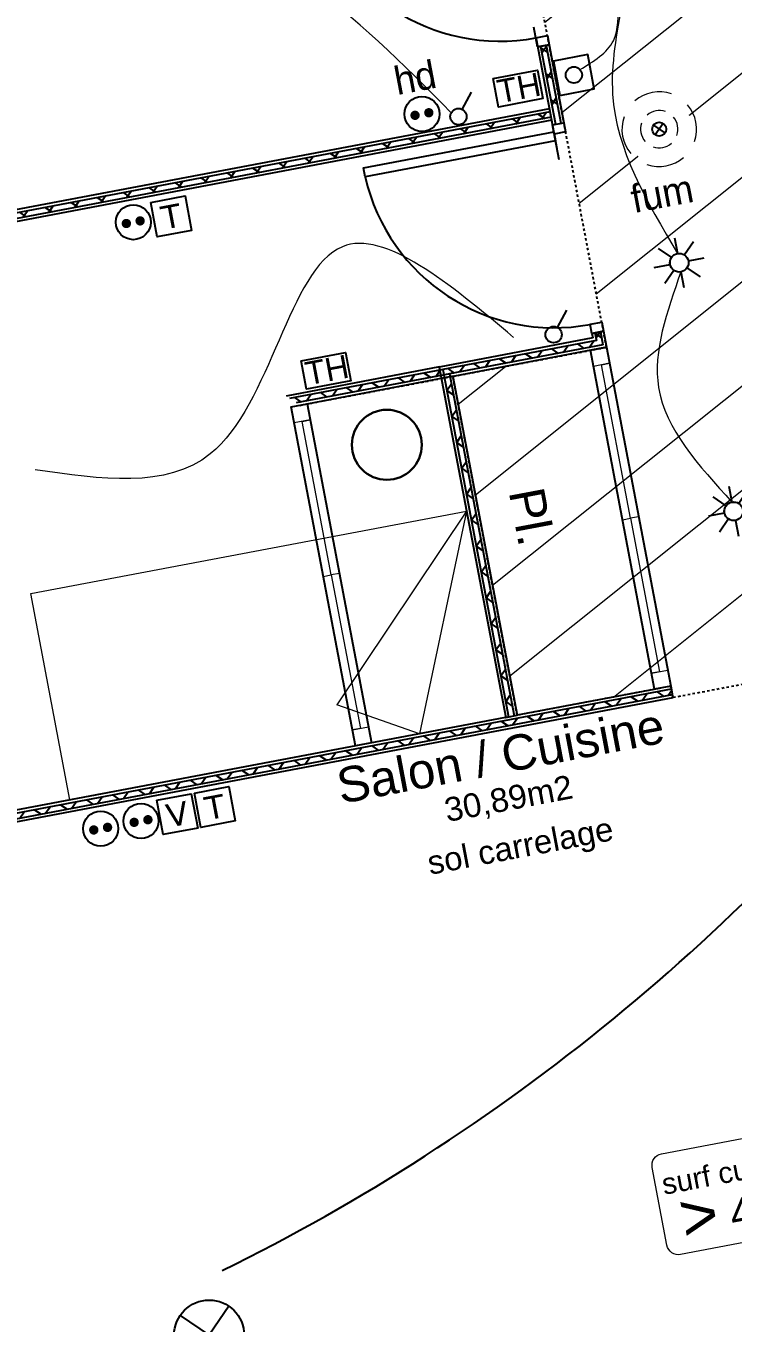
# Model space of a CAD drawing. Header units: centimetres. Extents: x 187368 to 251255, y -383447 to -322514.
# Drawn here: x 197473 to 200504, y -360285 to -354723 of the extents above; entities that cross this region are included whole.
import ezdxf

# ---------------------------------------------------------------- set-up
doc = ezdxf.new("R2010")
doc.units = ezdxf.units.CM
doc.linetypes.add('Style de ligne -1', pattern=[0.41664, 0.20828, -0.20836])
doc.layers.get('0').update_dxf_attribs({"color": 252})
for name, color, linetype, lineweight in [('prlm-ELEC-CFA', 1, 'Continuous', 25), ('prlm-ELEC-CFO', 1, 'Continuous', 25), ('prlm-ELEC-SSI', 1, 'Continuous', 25)]:
    doc.layers.add(name, color=color, linetype=linetype, lineweight=lineweight)
doc.styles.add('Arial', font='arial.ttf', dxfattribs={"height": 100})
doc.styles.add('Helvetica', font='arial.ttf')
doc.styles.add('prlm-elec-cfo', font='comic.ttf', dxfattribs={"height": 12})
doc.styles.add('prlm-elec-ssi', font='comic.ttf', dxfattribs={"height": 12})
doc.styles.add('prlm-sejc', font='arial.ttf', dxfattribs={"height": 20})
doc.styles.get("Standard").update_dxf_attribs({"font": 'isocp.shx', "height": 100})

# ---------------------------------------------------------------- blocks, each defined once
blk = doc.blocks.new('Groupe-53-1')
at = {"linetype": 'Continuous', "lineweight": 18}
for p, q in [((13242.96, -47225.97), (13187.44, -47308.99)), ((13242.96, -47225.97), (13222.85, -47321.39)), ((13222.85, -47321.39), (13187.38, -47308.96)), ((13222.85, -47321.39), (13259.78, -47314.38))]:
    blk.add_line(p, q, dxfattribs=at)
at = {"linetype": 'Continuous', "lineweight": 18, "flags": 128}
blk.add_lwpolyline([(13242.96, -47225.97), (13259.71, -47314.4), (13073.03, -47349.75), (13056.28, -47261.32)], close=True, dxfattribs=at)
blk = doc.blocks.new('Groupe-54-1')
at = {"linetype": 'Continuous', "flags": 128}
blk.add_lwpolyline([(13323.61, -47302.33), (13296.08, -47157), (13302.96, -47155.69), (13330.49, -47301.03)], close=True, dxfattribs=at)
at = {"linetype": 'Continuous', "lineweight": 18, "flags": 128}
for points in [[(13297.39, -47163.87), (13296.08, -47157), (13302.96, -47155.69), (13304.26, -47162.57)], [(13313.28, -47229.01), (13300.83, -47163.22), (13304.26, -47162.57), (13316.72, -47228.36)], [(13322.31, -47295.45), (13309.85, -47229.66), (13313.28, -47229.01), (13325.74, -47294.8)], [(13323.61, -47302.33), (13322.31, -47295.45), (13329.18, -47294.15), (13330.49, -47301.03)]]:
    blk.add_lwpolyline(points, close=True, dxfattribs=at)
blk = doc.blocks.new('xi.fum')
at = {"color": 0}
blk.add_wipeout([(-10.61, -10.61), (-15, 0), (-10.61, 10.61), (0, 15), (10.61, 10.61), (15, 0), (10.61, -10.61), (0, -15)], dxfattribs=at).dxf.layer = 'prlm-ELEC-SSI'
at = {"layer": 'prlm-ELEC-SSI', "color": 0}
for points in [[(-2.12, 2.12), (2.12, -2.12)], [(2.12, 2.12), (-2.12, -2.12)]]:
    blk.add_lwpolyline(points, dxfattribs=at)
blk.add_circle((0, 0), 3, dxfattribs=at)
at = {"layer": 'prlm-ELEC-SSI', "color": 0, "lineweight": 13}
for radius, start, end in [(16, 60, 120), (16, 150, 210), (8, 60, 120), (16, 330, 30), (8, 150, 210), (8, 330, 30), (8, 240, 300), (16, 240, 300)]:
    blk.add_arc((0, 0), radius, start, end, dxfattribs=at)
blk = doc.blocks.new('xi.PTCE')
at = {"layer": 'prlm-ELEC-CFO', "color": 0}
for points in [[(-10.61, 10.61), (10.61, -10.61)], [(10.61, 10.61), (-10.61, -10.61)]]:
    blk.add_lwpolyline(points, dxfattribs=at)
at = {"layer": 'prlm-ELEC-CFO', "color": 0, "linetype": 'ByBlock'}
blk.add_circle((0, 0), 15, dxfattribs=at)
blk = doc.blocks.new('xi.4m²')
at = {"color": 0}
blk.add_wipeout([(-34.54, 20.54), (34.54, 20.54), (34.54, -20.54), (-34.54, -20.54)], dxfattribs=at).dxf.layer = 'prlm-ELEC-CFO'
at = {"layer": 'prlm-ELEC-CFO', "color": 0, "lineweight": 13}
blk.add_lwpolyline([(-31, 22), (31, 22, -0.414214), (36, 17), (36, -17, -0.414214), (31, -22), (-31, -22, -0.414214), (-36, -17), (-36, 17, -0.414214)], format="xyb", close=True, dxfattribs=at)
at = {"layer": 'prlm-ELEC-CFO', "color": 0, "attachment_point": 6, "line_spacing_factor": 0.8, "style": 'prlm-sejc'}
for s, insert, char_height in [('surf cuisine', (30.36, 8.9), 9), ('4 m²', (29.31, -9.19), 13)]:
    blk.add_mtext(s, dxfattribs=dict(at, insert=insert, char_height=char_height))
at = {"layer": 'prlm-ELEC-CFO', "color": 0, "style": 'prlm-sejc', "flags": 8}
blk.add_attdef('?', (-28.3, -16.79), '', height=20, dxfattribs=at)
blk = doc.blocks.new('xi.BP')
at = {"layer": 'prlm-ELEC-CFO', "color": 0, "flags": 128}
blk.add_lwpolyline([(-7.5, -7.5), (7.5, -7.5), (7.5, 7.5), (-7.5, 7.5)], close=True, dxfattribs=at)
at = {"layer": 'prlm-ELEC-CFO', "color": 0}
blk.add_circle((0, 0), 3.5, dxfattribs=at)
blk = doc.blocks.new('xi.SPOT')
at = {"color": 0, "lineweight": 5}
blk.add_wipeout([(-4, 0), (-2.83, -2.83), (0, -4), (2.83, -2.83), (4, 0), (2.83, 2.83), (0, 4), (-2.83, 2.83)], dxfattribs=at).dxf.layer = 'prlm-ELEC-CFO'
at = {"layer": 'prlm-ELEC-CFO', "color": 0, "linetype": 'ByBlock', "lineweight": -2, "flags": 128}
for points in [[(-7.69, 7.69), (-2.83, 2.83)], [(0, 10.88), (0, 4)], [(7.69, 7.69), (2.83, 2.83)], [(-10.88, 0), (-4, 0)], [(4, 0), (10.88, 0)], [(-2.83, -2.83), (-7.69, -7.69)], [(0, -4), (0, -10.88)], [(2.83, -2.83), (7.69, -7.69)]]:
    blk.add_lwpolyline(points, dxfattribs=at)
at = {"layer": 'prlm-ELEC-CFO', "color": 0, "linetype": 'ByBlock', "lineweight": -2}
blk.add_circle((0, 0), 4, dxfattribs=at)
blk = doc.blocks.new('xi.TEL')
at = {"layer": 'prlm-ELEC-CFA', "color": 0, "linetype": 'ByBlock', "lineweight": -2, "flags": 128}
blk.add_lwpolyline([(-7.5, 7.5), (7.5, 7.5), (7.5, -7.5), (-7.5, -7.5)], close=True, dxfattribs=at)
at = {"layer": 'prlm-ELEC-CFA', "color": 0, "linetype": 'ByBlock', "insert": (0, 0), "char_height": 10, "width": 11.36, "attachment_point": 5}
blk.add_mtext('{\\fVerdana|b0|i0|c0|p34;T}', dxfattribs=at)
blk = doc.blocks.new('xi.PC')
at = {"color": 0, "lineweight": 5}
blk.add_wipeout([(-7.5, -7.5), (7.5, -7.5), (7.5, 7.5), (-7.5, 7.5)], dxfattribs=at).dxf.layer = 'prlm-ELEC-CFO'
at = {"layer": 'prlm-ELEC-CFO', "color": 0, "linetype": 'ByBlock', "lineweight": 5, "const_width": 2}
for points in [[(-4, 0, 1), (-2, 0, 1)], [(2, 0, 1), (4, 0, 1)]]:
    blk.add_lwpolyline(points, format="xyb", close=True, dxfattribs=at)
at = {"layer": 'prlm-ELEC-CFO', "color": 0, "linetype": 'ByBlock', "lineweight": -2}
blk.add_circle((0, 0), 7.5, dxfattribs=at)
blk = doc.blocks.new('xi.SA')
at = {"layer": 'prlm-ELEC-CFO', "color": 0}
blk.add_lwpolyline([(0.2, -1.28), (5.5, 5.28)], dxfattribs=at)
blk.add_circle((-2, -4), 3.5, dxfattribs=at)
blk = doc.blocks.new('xi.PCHD')
at = {"color": 0, "lineweight": 5}
blk.add_wipeout([(-7.5, -7.5), (7.5, -7.5), (7.5, 7.5), (-7.5, 7.5)], dxfattribs=at).dxf.layer = 'prlm-ELEC-CFO'
at = {"layer": 'prlm-ELEC-CFO', "color": 0, "linetype": 'ByBlock', "lineweight": 5, "const_width": 2}
for points in [[(-4, 0, 1), (-2, 0, 1)], [(2, 0, 1), (4, 0, 1)]]:
    blk.add_lwpolyline(points, format="xyb", close=True, dxfattribs=at)
at = {"layer": 'prlm-ELEC-CFO', "color": 0, "linetype": 'ByBlock', "lineweight": -2}
blk.add_circle((0, 0), 7.5, dxfattribs=at)
blk = doc.blocks.new('xi.TV')
at = {"layer": 'prlm-ELEC-CFA', "color": 0, "linetype": 'ByBlock', "lineweight": -2, "flags": 128}
blk.add_lwpolyline([(-7.5, 7.5), (7.5, 7.5), (7.5, -7.5), (-7.5, -7.5)], close=True, dxfattribs=at)
at = {"layer": 'prlm-ELEC-CFA', "color": 0, "linetype": 'ByBlock', "insert": (0, 0), "char_height": 10, "width": 11.36, "attachment_point": 5}
blk.add_mtext('{\\fVerdana|b0|i0|c0|p34;V}', dxfattribs=at)

msp = doc.modelspace()

# ---------------------------------------------------------------- hatches: boundary and pattern name
at = {"linetype": 'Continuous', "lineweight": 18}
h = msp.add_hatch(dxfattribs=at)
h.set_pattern_fill('BA 13', color=256, scale=10, style=0, pattern_type=2)
h.set_pattern_definition([(218.65981, (66931.62, 115456.3), (-199.24783, 287.75041), [])])
h.paths.add_polyline_path([(202396.6, -356308.3), (201017.6, -356569.5), (200772.3, -355273.5), (201162.2, -355199.6), (201152.9, -355150.5), (200713.9, -355233.7), (201130.7, -357435.6), (200245.8, -357603.1), (200236.4, -357554), (199578.4, -357678.6), (199303.1, -356225.3), (199961.2, -356100.7), (199542.4, -353889.7), (201855.7, -353452.2)])
at = {"linetype": 'Continuous'}
h = msp.add_hatch(dxfattribs=at)
h.set_pattern_fill('02_ISOLANT', color=256, scale=10, angle=-79.2763, style=0, pattern_type=2)
h.set_pattern_definition([(325.723749, (66931.62, 115456.28), (45.054687, 66.106544), []), (55.723749, (66931.62, 115456.28), (66.106544, -45.054687), [])])
h.paths.add_polyline_path([(199702.7, -354806), (199679.1, -354810.4), (199742.4, -355144.7), (199766, -355140.2)])
h = msp.add_hatch(dxfattribs=at)
h.set_pattern_fill('02_ISOLANT', color=256, scale=10, angle=-169.2764, style=0, pattern_type=2)
h.set_pattern_definition([(235.723595, (66931.62, 115456.28), (66.106423, -45.054865), []), (325.723595, (66931.62, 115456.28), (-45.054865, -66.106423), [])])
h.paths.add_polyline_path([(199724.6, -355114.5), (199720.1, -355090.9), (195344, -355919.6), (195348.4, -355943.2)])
h = msp.add_hatch(dxfattribs=at)
h.set_pattern_fill('02_ISOLANT', color=256, scale=10, angle=-79.2763, style=0, pattern_type=2)
h.set_pattern_definition([(325.723749, (66931.62, 115456.28), (45.054687, 66.106544), []), (55.723749, (66931.62, 115456.28), (66.106544, -45.054687), [])])
h.paths.add_polyline_path([(199935.3, -356034.3), (199911.7, -356038.8), (199917.9, -356071.2), (199945.9, -356090.3)])
h = msp.add_hatch(dxfattribs=at)
h.set_pattern_fill('02_ISOLANT', color=256, scale=10, angle=-169.2764, style=0, pattern_type=2)
h.set_pattern_definition([(235.723595, (66931.62, 115456.28), (66.106423, -45.054865), []), (325.723595, (66931.62, 115456.28), (-45.054865, -66.106423), [])])
h.paths.add_polyline_path([(199945.9, -356090.3), (199917.9, -356071.2), (199259.9, -356195.8), (199288, -356214.9)])
h = msp.add_hatch(dxfattribs=at)
h.set_pattern_fill('02_ISOLANT', color=256, scale=10, angle=-169.2764, style=0, pattern_type=2)
h.set_pattern_definition([(235.723595, (66274.924, 115331.92), (66.106423, -45.054865), []), (325.723595, (66274.924, 115331.92), (-45.054865, -66.106423), [])])
h.paths.add_polyline_path([(199289.2, -356214.7), (199261.2, -356195.6), (198603.2, -356320.2), (198631.3, -356339.3)])
h = msp.add_hatch(dxfattribs=at)
h.set_pattern_fill('02_ISOLANT', color=256, scale=10, angle=-79.2764, style=0, pattern_type=2)
h.set_pattern_definition([(325.723595, (66931.62, 115456.28), (45.054865, 66.106423), []), (55.723595, (66931.62, 115456.28), (66.106423, -45.054865), [])])
h.paths.add_polyline_path([(199288, -356214.9), (199259.9, -356195.8), (199542, -357685.5), (199565.6, -357681.1)])
h = msp.add_hatch(dxfattribs=at)
h.set_pattern_fill('02_ISOLANT', color=256, scale=10, angle=-169.2764, style=0, pattern_type=2)
h.set_pattern_definition([(235.723595, (66931.62, 115456.28), (66.106423, -45.054865), []), (325.723595, (66931.62, 115456.28), (-45.054865, -66.106423), [])])
h.paths.add_polyline_path([(200243.4, -357590.4), (200238.9, -357566.8), (195824.3, -358402.8), (195828.7, -358426.4)])

# ---------------------------------------------------------------- linework, layer by layer
at = {"linetype": 'Style de ligne -1', "ltscale": 50.8}
for p, q in [((199961.2, -356100.7), (199542.4, -353889.7)), ((199303.1, -356225.3), (199961.2, -356100.7)), ((198646.5, -356349.6), (199304.5, -356225)), ((199578.4, -357678.6), (199303.1, -356225.3)), ((201130.7, -357435.6), (200245.8, -357603.1)), ((200236.4, -357554), (199578.4, -357678.6)), ((200245.8, -357603.1), (200236.4, -357554))]:
    msp.add_line(p, q, dxfattribs=at)
at = {"linetype": 'Continuous', "lineweight": 25}
for p, q in [((199666.3, -354812.8), (199650.4, -354728.6)), ((199659.7, -354777.7), (199748.8, -355248.2)), ((199666.3, -354812.8), (199715.5, -354803.5)), ((199715.5, -354803.5), (199778.8, -355137.8)), ((199717.7, -355078.1), (195341.6, -355906.9)), ((199727, -355127.3), (195350.9, -355956)), ((199729.6, -355147.1), (199778.8, -355137.8)), ((199758.1, -355297.3), (199729.6, -355147.1)), ((199902.7, -356060.8), (199244.7, -356185.4)), ((199899, -356041.2), (199948.1, -356031.9)), ((199899, -356041.2), (199902.7, -356060.8)), ((199948.1, -356031.9), (199961.1, -356100.7)), ((199961.1, -356100.7), (199303.1, -356225.3)), ((199246, -356185.2), (198588, -356309.8)), ((199304.4, -356225), (198646.5, -356349.6)), ((199244.7, -356185.4), (199529.3, -357687.9)), ((199303.1, -356225.3), (199578.4, -357678.6)), ((200187.2, -357563.3), (199578.4, -357678.6)), ((200236.5, -357554), (200236.4, -357554)), ((200236.5, -357554), (200245.8, -357603.1)), ((200245.8, -357603.1), (195831.1, -358439.2)), ((199528.9, -357688), (195821.8, -358390.1)), ((199529, -357688), (199578, -357678.7)), ((199529, -357688), (199578.1, -357678.7)), ((199529.3, -357687.9), (199578.4, -357678.6)), ((199529.3, -357687.9), (199578.1, -357678.7))]:
    msp.add_line(p, q, dxfattribs=at)
at = {"linetype": 'Continuous'}
for p, q in [((199679.1, -354810.4), (199742.4, -355144.7)), ((199679.1, -354810.4), (199742.4, -355144.7)), ((199702.7, -354806), (199766, -355140.2)), ((199702.7, -354806), (199766, -355140.2)), ((199715.5, -354803.5), (199778.8, -355137.8)), ((199720.1, -355090.9), (195344, -355919.6)), ((199720.1, -355090.9), (195344, -355919.6)), ((199724.6, -355114.5), (195348.4, -355943.2)), ((199724.6, -355114.5), (195348.4, -355943.2)), ((199727, -355127.3), (195350.9, -355956)), ((199911.7, -356038.8), (199917.9, -356071.2)), ((199911.7, -356038.8), (199917.9, -356071.2)), ((199935.3, -356034.3), (199945.9, -356090.3)), ((199935.3, -356034.3), (199945.9, -356090.3)), ((199948.1, -356031.9), (199961.1, -356100.7)), ((199917.9, -356071.2), (199259.9, -356195.8)), ((199917.9, -356071.2), (199259.9, -356195.8)), ((199945.9, -356090.3), (199288, -356214.9)), ((199945.9, -356090.3), (199288, -356214.9)), ((199961.1, -356100.7), (199303.1, -356225.3)), ((199261.2, -356195.6), (198603.2, -356320.2)), ((199261.2, -356195.6), (198603.2, -356320.2)), ((199289.2, -356214.7), (198631.3, -356339.3)), ((199289.2, -356214.7), (198631.3, -356339.3)), ((199304.4, -356225), (198646.5, -356349.6)), ((199259.9, -356195.8), (199542, -357685.5)), ((199259.9, -356195.8), (199542, -357685.5)), ((199288, -356214.9), (199565.6, -357681.1)), ((199288, -356214.9), (199565.6, -357681.1)), ((199303.1, -356225.3), (199578.4, -357678.6)), ((200238.9, -357566.8), (195824.3, -358402.8)), ((200238.9, -357566.8), (195824.3, -358402.8)), ((200243.4, -357590.4), (195828.7, -358426.4)), ((200243.4, -357590.4), (195828.7, -358426.4)), ((200245.8, -357603.1), (195831.1, -358439.2))]:
    msp.add_line(p, q, dxfattribs=at)
at = {"linetype": 'Continuous', "flags": 128}
for points in [[(199666.3, -354812.8), (199658.9, -354773.5), (199708, -354764.2), (199715.5, -354803.5)], [(199737.1, -355186.4), (199729.6, -355147.1), (199778.8, -355137.8), (199786.2, -355177.1)], [(199742.7, -355215.9), (198927.2, -355370.3), (198919.7, -355331), (199735.2, -355176.6)], [(199899, -356041.2), (199891.5, -356001.9), (199940.7, -355992.6), (199948.1, -356031.9)]]:
    msp.add_lwpolyline(points, close=True, dxfattribs=at)
at = {"linetype": 'Continuous'}
for centre in [(199504.5, -353958), (199737.1, -355186.4)]:
    msp.add_arc(centre, 830.5, 192.7934, 280.7237, dxfattribs=at)
at = {"layer": 'prlm-ELEC-CFO'}
for points in [[(199475, -354948.8), (199664.9, -354912.8), (199688, -355034.5), (199498.1, -355070.4)], [(198652.3, -356158.5), (198842.2, -356122.6), (198865.3, -356244.2), (198675.3, -356280.1)]]:
    msp.add_lwpolyline(points, close=True, dxfattribs=at)
at = {"layer": 'prlm-ELEC-CFO', "linetype": 'ByBlock', "lineweight": 30}
msp.add_circle((199019.9, -356518.8), 150, dxfattribs=at)
at = {"layer": 'prlm-ELEC-CFO', "lineweight": 13}
for points in [[(199847.9, -354910.2), (199990.9, -354786.1), (200009.2, -354618.7)], [(200280.4, -355777.2), (200184.4, -356272.6), (200498.8, -356764.4)]]:
    msp.add_spline(points, degree=3, dxfattribs=at)

# ---------------------------------------------------------------- block references
for name, p, xscale, yscale, zscale in [('Groupe-54-1', (66931.6, 115456.3), 10, 10, 10), ('Groupe-54-1', (65649.2, 115213.4), 9.999999999999995, 9.999999999999995, 9.999999999999995), ('Groupe-53-1', (66931.6, 115456.3), 10, 10, 10)]:
    msp.add_blockref(name, p, dxfattribs=dict(xscale=xscale, yscale=yscale, zscale=zscale))
at = {"layer": 'prlm-ELEC-CFA', "rotation": 10.72360141139323}
for name, p, xscale, yscale, zscale in [('xi.TEL', (198095.8, -355539.5), 10, 10, 10), ('xi.TEL', (198282.7, -358072.1), 9.999999999999998, 9.999999999999998, 9.999999999999998), ('xi.TV', (198121.7, -358102.6), 9.999999999999998, 9.999999999999998, 9.999999999999998)]:
    msp.add_blockref(name, p, dxfattribs=dict(at, xscale=xscale, yscale=yscale, zscale=zscale))
at = {"layer": 'prlm-ELEC-CFO', "xscale": 10, "yscale": 10, "zscale": 10, "rotation": 10.72360141139323}
for name, p in [('xi.BP', (199821.4, -354933.1)), ('xi.SA', (199746.8, -356003.5)), ('xi.PTCE', (198258.5, -360336))]:
    msp.add_blockref(name, p, dxfattribs=at)
msp.add_blockref('xi.4m²', (200542.5, -359717), dxfattribs=at).add_auto_attribs({'?': '>'})

# ---------------------------------------------------------------- texts
at = {"attachment_point": 2, "line_spacing_factor": 0.834288, "style": 'Helvetica'}
for s, insert, char_height, rotation in [('Pl.\\P', (199713.5, -356812.8), 151.31, 280.7236), ('Salon / Cuisine\\P{\\H0.6752x;30,89m2}\\P', (199492.6, -357777.7), 151.309, 10.7236), ('sol carrelage', (199582.3, -358188.6), 100.872, 10.7236)]:
    msp.add_mtext(s, dxfattribs=dict(at, insert=insert, char_height=char_height, rotation=rotation))
at = {"layer": 'prlm-ELEC-CFO', "lineweight": 30, "style": 'Arial'}
for p in [(199503.8, -355054.4), (198681.1, -356264.1)]:
    msp.add_text('TH', height=100, rotation=10.7236, dxfattribs=at).set_placement(p)
at = {"layer": 'prlm-ELEC-CFO', "lineweight": 20, "insert": (199140.9, -354944.9), "char_height": 120, "attachment_point": 5, "rotation": 10.7236, "line_spacing_factor": 0.8, "style": 'prlm-elec-cfo', "bg_fill": 3, "box_fill_scale": 1.1, "bg_fill_color": 256, "bg_fill_transparency": 0}
msp.add_mtext('hd', dxfattribs=at)

# ---------------------------------------------------------------- next in the draw order: linework, layer by layer
at = {"layer": 'prlm-ELEC-CFO'}
msp.add_arc((194465.8, -352240.5), 8715, 296.20414, 322.45785, dxfattribs=at)

# ---------------------------------------------------------------- next in the draw order: block references
at = {"layer": 'prlm-ELEC-CFO', "rotation": 10.72360141139323}
for name, p, xscale, yscale, zscale in [('xi.PCHD', (199170.4, -355100.5), 10, 10, 10), ('xi.PC', (197933.2, -355564.3), 10, 10, 10), ('xi.SPOT', (200506.2, -356803.7), 10, 10, 10), ('xi.PC', (197966.6, -358132), 9.999999999999998, 9.999999999999998, 9.999999999999998)]:
    msp.add_blockref(name, p, dxfattribs=dict(at, xscale=xscale, yscale=yscale, zscale=zscale))

# ---------------------------------------------------------------- next in the draw order: texts
at = {"layer": 'prlm-ELEC-SSI', "lineweight": 20, "insert": (200188.3, -355382.8), "char_height": 120, "attachment_point": 2, "rotation": 10.7236, "line_spacing_factor": 0.8, "style": 'prlm-elec-ssi', "bg_fill": 3, "box_fill_scale": 0.95, "bg_fill_color": 256, "bg_fill_transparency": 0}
msp.add_mtext('fum', dxfattribs=at)

# ---------------------------------------------------------------- next in the draw order: linework, layer by layer
at = {"layer": 'prlm-ELEC-CFO', "lineweight": 13}
for points in [[(199296.3, -355094.7), (197951.9, -354353.6), (197659.1, -354404.3), (197168.6, -353819.4)], [(199563.1, -356058.1), (198829.6, -355669.3), (198262.7, -356558.1), (197512.9, -356625.7)]]:
    msp.add_spline(points, degree=3, dxfattribs=at)

# ---------------------------------------------------------------- next in the draw order: block references
at = {"layer": 'prlm-ELEC-CFO', "rotation": 10.72360141139323}
for name, p, xscale, yscale, zscale in [('xi.SA', (199339.1, -355068.5), 10, 10, 10), ('xi.PC', (197793.6, -358164.7), 9.999999999999998, 9.999999999999998, 9.999999999999998)]:
    msp.add_blockref(name, p, dxfattribs=dict(at, xscale=xscale, yscale=yscale, zscale=zscale))
at = {"layer": 'prlm-ELEC-SSI', "xscale": 10, "yscale": 10, "zscale": 10, "rotation": 10.72360141139323}
msp.add_blockref('xi.fum', (200187.4, -355165.5), dxfattribs=at)

# ---------------------------------------------------------------- next in the draw order: linework, layer by layer
at = {"layer": 'prlm-ELEC-CFO', "lineweight": 13}
msp.add_spline([(200029.9, -354620.3), (199987.5, -355015.3), (200265.5, -355698.6)], degree=3, dxfattribs=at)

# ---------------------------------------------------------------- next in the draw order: block references
at = {"layer": 'prlm-ELEC-CFO', "xscale": 10, "yscale": 10, "zscale": 10, "rotation": 10.72360141139323}
msp.add_blockref('xi.SPOT', (200272.9, -355737.9), dxfattribs=at)

doc.saveas('drawing.dxf')
